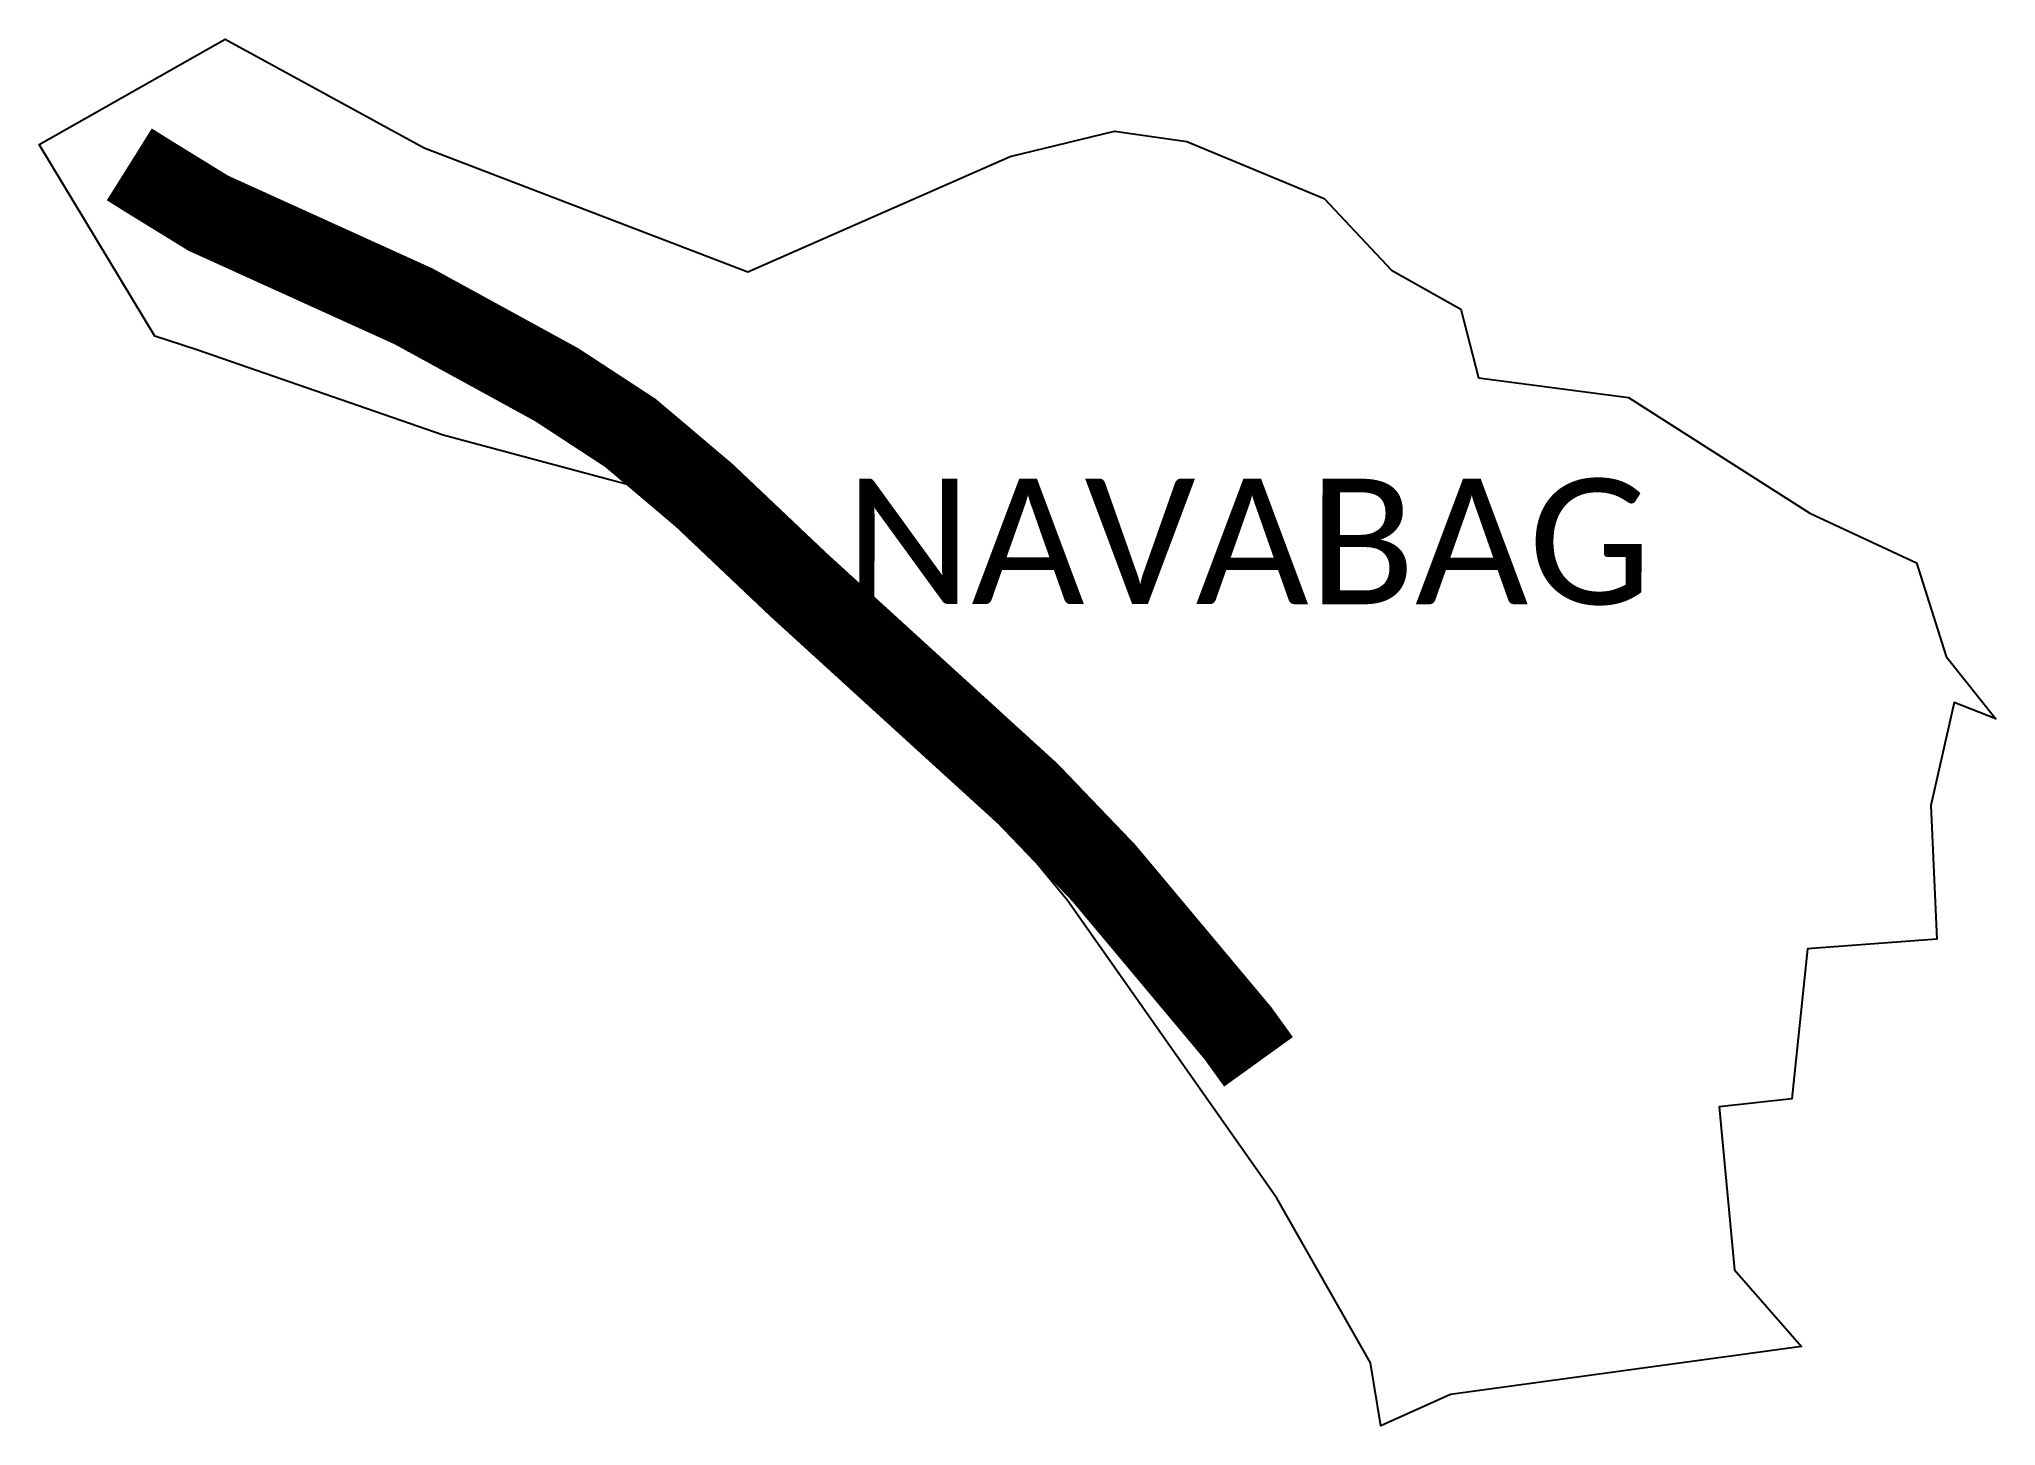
# Model space of a CAD drawing. Header units: metres. Extents: x 352161 to 353316, y 1752874 to 1753692.
import ezdxf

# ---------------------------------------------------------------- set-up
doc = ezdxf.new("R2010")
doc.units = ezdxf.units.M
doc.layers.add('ARTIFICIALLY PROTECTED', color=10, linetype='Continuous')
doc.layers.add('VILLAGE NAME', color=250, linetype='Continuous')

msp = doc.modelspace()

# ---------------------------------------------------------------- linework, layer by layer
at = {"color": 3}
for points in [[(352959.3, 1753555.7), (353000.3, 1753532.8), (353010.7, 1753492.3), (353099.1, 1753480.7), (353206.2, 1753412.5), (353269, 1753383.2), (353286.5, 1753327.9), (353315.9, 1753291.1), (353291.3, 1753300.7), (353277.6, 1753240.1), (353281, 1753161.1), (353204.7, 1753155.4), (353195.5, 1753066.9), (353152.6, 1753062.2), (353161.7, 1752966.2), (353201.2, 1752920.9), (352994.1, 1752892.5), (352953, 1752874.1), (352947, 1752911.2), (352891.8, 1753008.4), (352768.3, 1753184), (352582.6, 1753409.6), (352399.8, 1753458.4), (352254.5, 1753508.8), (352229.8, 1753516.9), (352161.5, 1753630), (352271.2, 1753692.1), (352388.6, 1753627.9), (352579.7, 1753554.9), (352734.4, 1753622.9), (352795.9, 1753637.7), (352838.7, 1753631.6), (352919.6, 1753598.1)], [(352919.6, 1753598.1), (352959.3, 1753555.7)]]:
    msp.add_lwpolyline(points, dxfattribs=at)
at = {"layer": 'ARTIFICIALLY PROTECTED', "const_width": 50, "flags": 128}
msp.add_lwpolyline([(352214.7, 1753618.2), (352225.7, 1753611.3), (352261.3, 1753589.4), (352382.3, 1753534.5), (352466.7, 1753488.3), (352510.3, 1753459.8), (352553.9, 1753422.9), (352609.4, 1753370.3), (352686.5, 1753300), (352744.8, 1753246.9), (352789.6, 1753200.2), (352824.1, 1753159), (352868.8, 1753105.6), (352880.9, 1753088.8)], dxfattribs=at)

# ---------------------------------------------------------------- texts
at = {"layer": 'VILLAGE NAME', "insert": (352637, 1753432.9), "char_height": 74.047, "attachment_point": 1, "rotation": 359.9793}
msp.add_mtext_dynamic_manual_height_columns('{\\fCalibri|b0|i0|c0|p34;NAVABAG}', width=730.677, gutter_width=370.2, heights=[0], dxfattribs=at)

doc.saveas('drawing.dxf')
